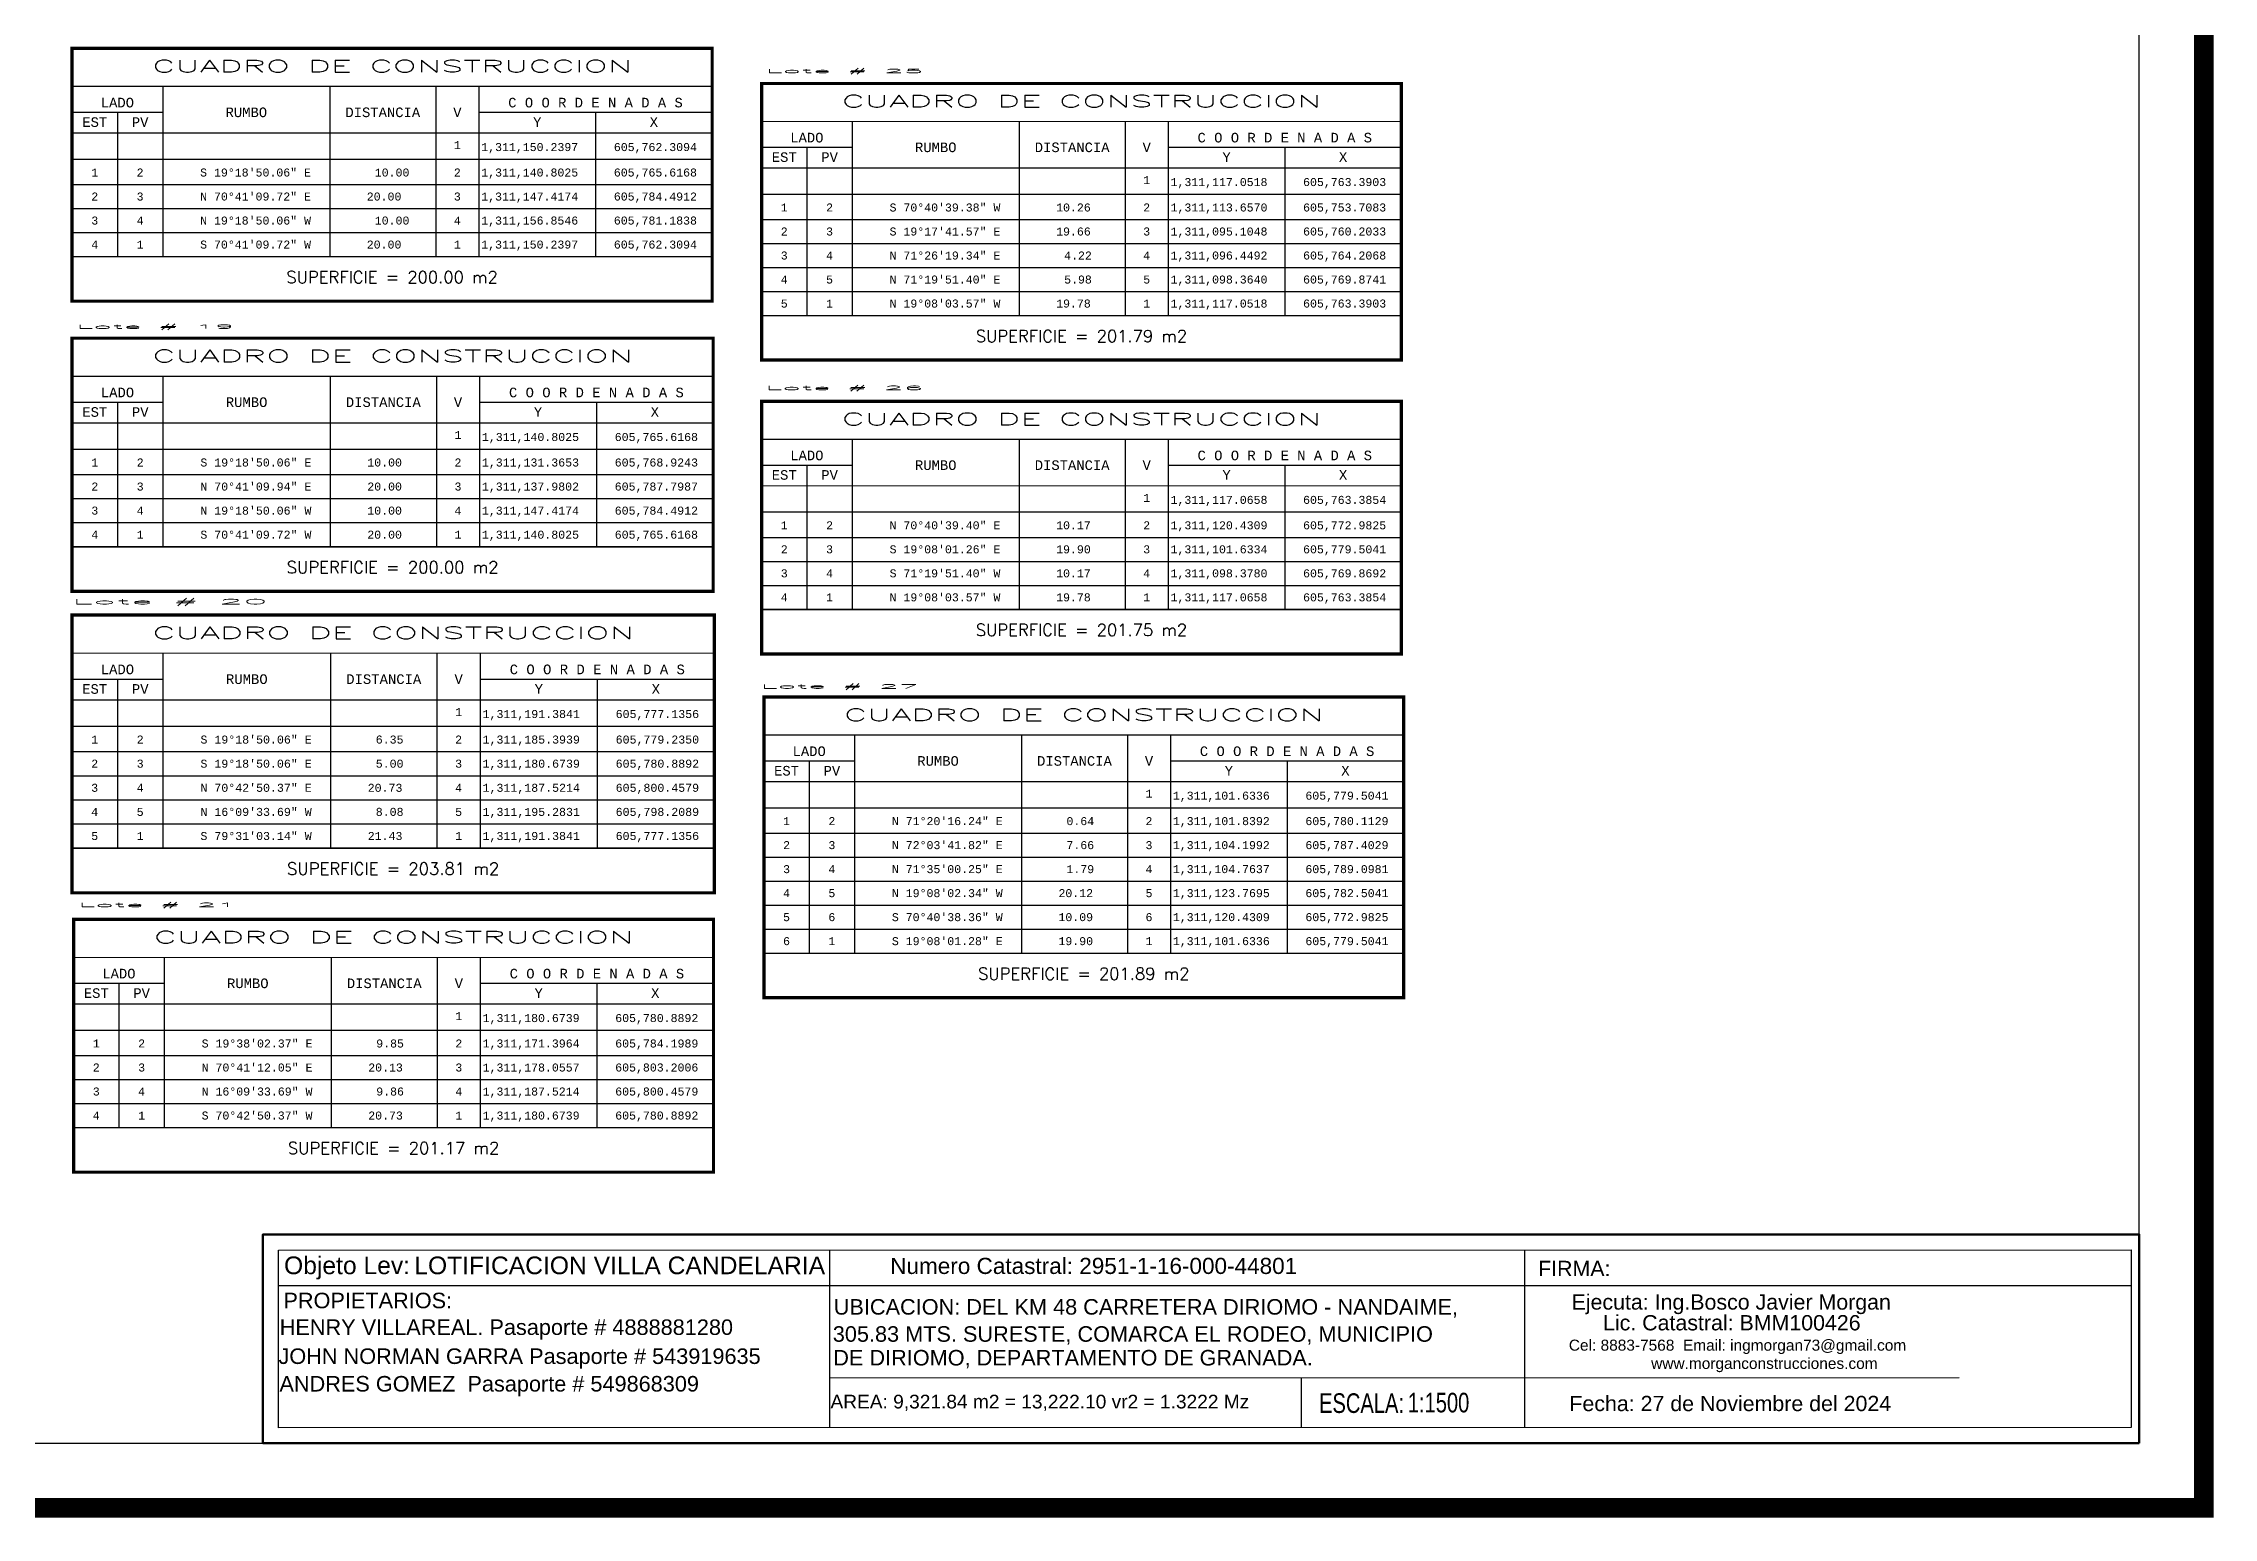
# Model space of a CAD drawing. Header units: millimetres. Extents: x 604785 to 1211550, y 1310998 to 2622648.
# Drawn here: x 605400.3 to 605652.5, y 1311005.5 to 1311176.8 of the extents above; entities that cross this region are included whole.
import ezdxf
from ezdxf.enums import TextEntityAlignment as Align

# ---------------------------------------------------------------- set-up
doc = ezdxf.new("R2010")
doc.units = ezdxf.units.MM
for name, color, linetype in [('CAJETIN', 5, 'Continuous'), ('CVL_CUADCON', 1, 'Continuous'), ('CVL_CUADCON_LIN', 8, 'Continuous'), ('CVL_CUADCON_TIT', 1, 'Continuous'), ('CVL_CUADCON_TX', 2, 'Continuous'), ('FRAME 025', 7, 'Continuous')]:
    doc.layers.add(name, color=color, linetype=linetype)
doc.styles.add('HECTOR LOPEZ', font='arial.ttf')
doc.styles.add('HUECA1', font='HUECA1.shx')
doc.styles.add('MONOTXT4', font='MONOTXT4.shx')
doc.styles.add('PI', font='arial.ttf', dxfattribs={"height": 0.4})
doc.styles.add('Style-ENGINEERING', font='ENGINEERING.shx')
doc.styles.add('TSN - Swis721 LtCn BT', font='swisscl.ttf')

msp = doc.modelspace()

# ---------------------------------------------------------------- linework, layer by layer
for p, q in [((605491.61, 1311036.613), (605491.61, 1311016.012)), ((605572.403, 1311036.625), (605572.403, 1311015.985)), ((605427.586, 1311032.494), (605567.959, 1311032.494)), ((605567.959, 1311032.494), (605642.883, 1311032.494)), ((605491.61, 1311021.779), (605622.896, 1311021.794)), ((605546.439, 1311021.685), (605546.439, 1311015.981))]:
    msp.add_line(p, q)
at = {"const_width": 2.28}
msp.add_lwpolyline([(605230.838, 1311006.678), (605651.338, 1311006.678), (605651.338, 1311303.678), (605230.838, 1311303.678)], close=True, dxfattribs=at)
at = {"lineweight": 50}
msp.add_lwpolyline([(605643.838, 1311014.178), (605425.77, 1311014.178), (605425.77, 1311038.426), (605643.838, 1311038.426)], close=True, dxfattribs=at)
msp.add_lwpolyline([(605642.883, 1311015.996), (605427.586, 1311015.963), (605427.586, 1311036.603), (605642.883, 1311036.636)], close=True)
at = {"layer": 'CAJETIN'}
msp.add_lwpolyline([(605238.338, 1311014.178), (605643.838, 1311014.178), (605643.838, 1311296.178), (605238.338, 1311296.178)], close=True, dxfattribs=at)
at = {"layer": 'CVL_CUADCON', "color": 7, "linetype": 'Continuous', "lineweight": 30, "flags": 128}
for points, const_width in [([(605403.597, 1311176.206), (605477.982, 1311176.206), (605477.982, 1311146.844), (605403.597, 1311146.844)], 0.372), ([(605483.729, 1311172.135), (605558.081, 1311172.135), (605558.081, 1311139.998), (605483.729, 1311139.998)], 0.372), ([(605403.597, 1311142.544), (605478.106, 1311142.544), (605478.106, 1311113.133), (605403.597, 1311113.133)], 0.373), ([(605483.729, 1311135.214), (605558.081, 1311135.214), (605558.081, 1311105.866), (605483.729, 1311105.866)], 0.372), ([(605403.579, 1311110.386), (605478.237, 1311110.386), (605478.237, 1311078.116), (605403.579, 1311078.116)], 0.373), ([(605483.997, 1311100.854), (605558.349, 1311100.854), (605558.349, 1311065.927), (605483.997, 1311065.927)], 0.372), ([(605403.775, 1311075.023), (605478.14, 1311075.023), (605478.14, 1311045.67), (605403.775, 1311045.67)], 0.372)]:
    msp.add_lwpolyline(points, close=True, dxfattribs=dict(at, const_width=const_width))
for points, const_width in [([(605403.597, 1311171.789), (605477.982, 1311171.789)], 0.14), ([(605403.597, 1311166.377), (605477.982, 1311166.377)], 0.14), ([(605483.729, 1311167.72), (605558.081, 1311167.72)], 0.139), ([(605483.729, 1311162.311), (605558.081, 1311162.311)], 0.139), ([(605403.597, 1311152.022), (605477.982, 1311152.022)], 0.14), ([(605483.729, 1311145.174), (605558.081, 1311145.174)], 0.139), ([(605403.597, 1311138.119), (605478.106, 1311138.119)], 0.14), ([(605403.597, 1311132.698), (605478.106, 1311132.698)], 0.14), ([(605483.729, 1311130.799), (605558.081, 1311130.799)], 0.139), ([(605483.729, 1311125.39), (605558.081, 1311125.39)], 0.139), ([(605403.597, 1311118.32), (605478.106, 1311118.32)], 0.14), ([(605483.729, 1311111.042), (605558.081, 1311111.042)], 0.139), ([(605403.579, 1311105.952), (605478.237, 1311105.952)], 0.14), ([(605403.579, 1311100.521), (605478.237, 1311100.521)], 0.14), ([(605483.997, 1311096.439), (605558.349, 1311096.439)], 0.139), ([(605483.997, 1311091.029), (605558.349, 1311091.029)], 0.139), ([(605403.579, 1311083.313), (605478.237, 1311083.313)], 0.14), ([(605403.775, 1311070.607), (605478.14, 1311070.607)], 0.139), ([(605483.997, 1311071.103), (605558.349, 1311071.103)], 0.139), ([(605403.775, 1311065.197), (605478.14, 1311065.197)], 0.139), ([(605403.775, 1311050.846), (605478.14, 1311050.846)], 0.139)]:
    msp.add_lwpolyline(points, dxfattribs=dict(at, const_width=const_width))
at = {"layer": 'CVL_CUADCON_LIN', "color": 7, "linetype": 'Continuous', "lineweight": 30, "ltscale": 0.5}
for p, q in [((605414.134, 1311171.789), (605414.134, 1311152.022)), ((605433.547, 1311171.789), (605433.547, 1311152.022)), ((605445.864, 1311171.789), (605445.864, 1311152.022)), ((605450.874, 1311171.789), (605450.874, 1311152.022)), ((605403.597, 1311168.786), (605414.134, 1311168.786)), ((605408.861, 1311168.786), (605408.861, 1311152.022)), ((605450.874, 1311168.786), (605477.982, 1311168.786)), ((605464.428, 1311168.786), (605464.428, 1311152.022)), ((605494.262, 1311167.72), (605494.262, 1311145.174)), ((605513.666, 1311167.72), (605513.666, 1311145.174)), ((605525.978, 1311167.72), (605525.978, 1311145.174)), ((605530.986, 1311167.72), (605530.986, 1311145.174)), ((605403.597, 1311163.35), (605477.982, 1311163.35)), ((605483.729, 1311164.719), (605494.262, 1311164.719)), ((605488.991, 1311164.719), (605488.991, 1311145.174)), ((605530.986, 1311164.719), (605558.081, 1311164.719)), ((605544.533, 1311164.719), (605544.533, 1311145.174)), ((605403.597, 1311160.394), (605477.982, 1311160.394)), ((605483.729, 1311159.285), (605558.081, 1311159.285)), ((605403.597, 1311157.603), (605477.982, 1311157.603)), ((605483.729, 1311156.33), (605558.081, 1311156.33)), ((605403.597, 1311154.813), (605477.982, 1311154.813)), ((605483.729, 1311153.541), (605558.081, 1311153.541)), ((605403.597, 1311152.022), (605477.982, 1311152.022)), ((605483.729, 1311150.752), (605558.081, 1311150.752)), ((605483.729, 1311147.963), (605558.081, 1311147.963)), ((605483.729, 1311145.174), (605558.081, 1311145.174)), ((605414.152, 1311138.119), (605414.152, 1311118.32)), ((605433.597, 1311138.119), (605433.597, 1311118.32)), ((605445.935, 1311138.119), (605445.935, 1311118.32)), ((605450.953, 1311138.119), (605450.953, 1311118.32)), ((605403.597, 1311135.112), (605414.152, 1311135.112)), ((605408.87, 1311135.112), (605408.87, 1311118.32)), ((605450.953, 1311135.112), (605478.106, 1311135.112)), ((605464.529, 1311135.112), (605464.529, 1311118.32)), ((605494.262, 1311130.799), (605494.262, 1311111.042)), ((605513.666, 1311130.799), (605513.666, 1311111.042)), ((605525.978, 1311130.799), (605525.978, 1311111.042)), ((605530.986, 1311130.799), (605530.986, 1311111.042)), ((605403.597, 1311129.666), (605478.106, 1311129.666)), ((605403.597, 1311126.705), (605478.106, 1311126.705)), ((605483.729, 1311127.798), (605494.262, 1311127.798)), ((605488.991, 1311127.798), (605488.991, 1311111.042)), ((605530.986, 1311127.798), (605558.081, 1311127.798)), ((605544.533, 1311127.798), (605544.533, 1311111.042)), ((605403.597, 1311123.91), (605478.106, 1311123.91)), ((605403.597, 1311121.115), (605478.106, 1311121.115)), ((605483.729, 1311122.364), (605558.081, 1311122.364)), ((605403.597, 1311118.32), (605478.106, 1311118.32)), ((605483.729, 1311119.409), (605558.081, 1311119.409)), ((605483.729, 1311116.62), (605558.081, 1311116.62)), ((605483.729, 1311113.831), (605558.081, 1311113.831)), ((605483.729, 1311111.042), (605558.081, 1311111.042)), ((605414.155, 1311105.952), (605414.155, 1311083.313)), ((605433.639, 1311105.952), (605433.639, 1311083.313)), ((605446.002, 1311105.952), (605446.002, 1311083.313)), ((605451.03, 1311105.952), (605451.03, 1311083.313)), ((605403.579, 1311102.939), (605414.155, 1311102.939)), ((605408.863, 1311102.939), (605408.863, 1311083.313)), ((605451.03, 1311102.939), (605478.237, 1311102.939)), ((605464.634, 1311102.939), (605464.634, 1311083.313)), ((605403.579, 1311097.482), (605478.237, 1311097.482)), ((605494.53, 1311096.439), (605494.53, 1311071.103)), ((605513.934, 1311096.439), (605513.934, 1311071.103)), ((605526.246, 1311096.439), (605526.246, 1311071.103)), ((605531.254, 1311096.439), (605531.254, 1311071.103)), ((605403.579, 1311094.516), (605478.237, 1311094.516)), ((605483.997, 1311093.437), (605494.53, 1311093.437)), ((605489.26, 1311093.437), (605489.26, 1311071.103)), ((605531.254, 1311093.437), (605558.349, 1311093.437)), ((605544.802, 1311093.437), (605544.802, 1311071.103)), ((605403.579, 1311091.715), (605478.237, 1311091.715)), ((605403.579, 1311088.914), (605478.237, 1311088.914)), ((605483.997, 1311088.003), (605558.349, 1311088.003)), ((605403.579, 1311086.114), (605478.237, 1311086.114)), ((605483.997, 1311085.049), (605558.349, 1311085.049)), ((605403.579, 1311083.313), (605478.237, 1311083.313)), ((605483.997, 1311082.259), (605558.349, 1311082.259)), ((605483.997, 1311079.47), (605558.349, 1311079.47)), ((605483.997, 1311076.681), (605558.349, 1311076.681)), ((605483.997, 1311073.892), (605558.349, 1311073.892)), ((605414.309, 1311070.607), (605414.309, 1311050.846)), ((605433.717, 1311070.607), (605433.717, 1311050.846)), ((605446.031, 1311070.607), (605446.031, 1311050.846)), ((605451.04, 1311070.607), (605451.04, 1311050.846)), ((605483.997, 1311071.103), (605558.349, 1311071.103)), ((605403.775, 1311067.606), (605414.309, 1311067.606)), ((605409.038, 1311067.606), (605409.038, 1311050.846)), ((605451.04, 1311067.606), (605478.14, 1311067.606)), ((605464.59, 1311067.606), (605464.59, 1311050.846)), ((605403.775, 1311062.171), (605478.14, 1311062.171)), ((605403.775, 1311059.215), (605478.14, 1311059.215)), ((605403.775, 1311056.426), (605478.14, 1311056.426)), ((605403.775, 1311053.636), (605478.14, 1311053.636)), ((605403.775, 1311050.846), (605478.14, 1311050.846))]:
    msp.add_line(p, q, dxfattribs=at)

# ---------------------------------------------------------------- texts
at = {"color": 7, "lineweight": 50, "style": 'HECTOR LOPEZ'}
for s, height, p in [('Objeto Lev:', 2.05045, (605428.228, 1311033.814)), ('LOTIFICACION VILLA CANDELARIA', 2.05045, (605443.364, 1311033.81)), ('PROPIETARIOS:', 1.8044, (605428.156, 1311029.854)), ('UBICACION: DEL KM 48 CARRETERA DIRIOMO - NANDAIME,', 1.8044, (605492.115, 1311029.114)), ('HENRY VILLAREAL. Pasaporte # 4888881280', 1.8044, (605427.725, 1311026.754)), ('305.83 MTS. SURESTE, COMARCA EL RODEO, MUNICIPIO', 1.8044, (605492.004, 1311025.962)), ('JOHN NORMAN GARRA Pasaporte # 543919635', 1.8044, (605427.586, 1311023.382)), ('DE DIRIOMO, DEPARTAMENTO DE GRANADA.', 1.8044, (605492.059, 1311023.207)), ('ANDRES GOMEZ  Pasaporte # 549868309', 1.8044, (605427.697, 1311020.18))]:
    msp.add_text(s, height=height, dxfattribs=at).set_placement(p)
at = {"style": 'PI'}
msp.add_text('AREA: 9,321.84 m2 = 13,222.10 vr2 = 1.3222 Mz', height=1.5908, dxfattribs=at).set_placement((605491.735, 1311018.213))
at = {"attachment_point": 1, "style": 'Style-ENGINEERING'}
for s, insert, char_height, width in [('{\\fArial|b0|i0|c0|p34;Numero Catastral: 2951-1-16-000-44801}', (605498.673, 1311035.71), 1.87457, 91.96519), ('{\\fArial|b0|i0|c0|p34;FIRMA:}', (605573.974, 1311035.365), 1.77694, 69.63112), ('{\\fArial|b0|i0|c0|p34;Ejecuta: Ing.Bosco Javier Morgan}', (605577.862, 1311031.471), 1.77694, 69.63112), ('{\\fArial|b0|i0|c0|p34;Lic. Catastral: BMM100426}', (605581.518, 1311029.061), 1.77694, 69.63112), ('{\\fArial|b0|i0|c0|p34;Fecha: 27 de Noviembre del 2024}', (605577.61, 1311019.68), 1.77694, 69.63112)]:
    msp.add_mtext(s, dxfattribs=dict(at, insert=insert, char_height=char_height, width=width))
at = {"color": 1, "insert": (605577.546, 1311026.208), "char_height": 1.28406, "width": 69.63112, "attachment_point": 1, "style": 'Style-ENGINEERING'}
msp.add_mtext('{\\fArial|b0|i0|c0|p34;Cel: 8883-7568  Email: ingmorgan73@gmail.com}', dxfattribs=at)
at = {"color": 5, "insert": (605587.113, 1311024.093), "char_height": 1.28406, "width": 69.63112, "attachment_point": 1, "style": 'Style-ENGINEERING'}
msp.add_mtext('{\\fArial|b0|i0|c0|p34;www.morganconstrucciones.com}', dxfattribs=at)
at = {"layer": 'CVL_CUADCON_TIT', "color": 7, "lineweight": 30, "ltscale": 0.5, "style": 'HUECA1', "width": 1.758658}
for height, p, p2 in [(1.39519, (605412.898, 1311173.443), (605468.68, 1311173.443)), (1.39457, (605493.026, 1311169.374), (605548.784, 1311169.374)), (1.39752, (605412.914, 1311139.776), (605468.789, 1311139.776)), (1.39457, (605493.026, 1311132.453), (605548.784, 1311132.453)), (1.4003, (605412.915, 1311107.613), (605468.902, 1311107.613)), (1.39457, (605493.295, 1311098.092), (605549.052, 1311098.092)), (1.39482, (605413.074, 1311072.262), (605468.841, 1311072.262))]:
    msp.add_text('CUADRO DE CONSTRUCCION', height=height, dxfattribs=at).set_placement(p, p2, align=Align.FIT)
at = {"layer": 'CVL_CUADCON_TIT', "color": 7, "ltscale": 0.5, "style": 'HUECA1'}
for s, height, width, p, p2 in [('Lote # 25', 0.4597, 5.17474, (605484.184, 1311173.353), (605502.562, 1311173.353)), ('Lote # 19', 0.4606, 5.544112, (605404.067, 1311143.653), (605422.485, 1311143.653)), ('Lote # 26', 0.4597, 5.233155, (605484.157, 1311136.533), (605502.535, 1311136.533)), ('Lote # 20', 0.5698, 5.093232, (605403.569, 1311111.656), (605426.35, 1311111.656)), ('Lote # 27', 0.4597, 5.211503, (605483.606, 1311101.865), (605501.984, 1311101.865)), ('Lote # 21', 0.4597, 5.52667, (605404.303, 1311076.475), (605422.685, 1311076.475))]:
    msp.add_text(s, height=height, dxfattribs=dict(at, width=width)).set_placement(p, p2, align=Align.FIT)
at = {"layer": 'CVL_CUADCON_TIT', "color": 7, "lineweight": 30, "ltscale": 0.5, "style": 'MONOTXT4'}
for s, height, p in [('EST', 1.1161, (605406.229, 1311167.087)), ('LADO', 1.1161, (605408.861, 1311169.353)), ('C O O R D E N A D A S', 1.11615, (605464.427, 1311169.353)), ('PV', 1.1161, (605411.503, 1311167.087)), ('Y', 1.116, (605457.656, 1311167.087)), ('X', 1.116, (605471.208, 1311167.087)), ('LADO', 1.1157, (605488.991, 1311165.285)), ('C O O R D E N A D A S', 1.11566, (605544.532, 1311165.285)), ('EST', 1.1157, (605486.36, 1311163.02)), ('PV', 1.1157, (605491.632, 1311163.02)), ('Y', 1.116, (605537.764, 1311163.02)), ('X', 1.116, (605551.31, 1311163.02)), ('LADO', 1.118, (605408.87, 1311135.679)), ('C O O R D E N A D A S', 1.11801, (605464.529, 1311135.679)), ('EST', 1.118, (605406.233, 1311133.409)), ('PV', 1.118, (605411.516, 1311133.409)), ('Y', 1.118, (605457.746, 1311133.409)), ('X', 1.118, (605471.32, 1311133.409)), ('LADO', 1.1157, (605488.991, 1311128.364)), ('C O O R D E N A D A S', 1.11566, (605544.532, 1311128.364)), ('EST', 1.1157, (605486.36, 1311126.1)), ('PV', 1.1157, (605491.632, 1311126.1)), ('Y', 1.116, (605537.764, 1311126.1)), ('X', 1.116, (605551.31, 1311126.1)), ('LADO', 1.1202, (605408.863, 1311103.507)), ('C O O R D E N A D A S', 1.12024, (605464.633, 1311103.507)), ('EST', 1.1202, (605406.221, 1311101.233)), ('PV', 1.1202, (605411.514, 1311101.233)), ('Y', 1.12, (605457.837, 1311101.233)), ('X', 1.12, (605471.438, 1311101.233)), ('LADO', 1.1157, (605489.26, 1311094.004)), ('C O O R D E N A D A S', 1.11566, (605544.801, 1311094.004)), ('EST', 1.1157, (605486.629, 1311091.739)), ('PV', 1.1157, (605491.9, 1311091.739)), ('Y', 1.116, (605538.032, 1311091.739)), ('X', 1.116, (605551.578, 1311091.739)), ('LADO', 1.1159, (605409.038, 1311068.172)), ('C O O R D E N A D A S', 1.11586, (605464.589, 1311068.172)), ('EST', 1.1159, (605406.406, 1311065.907)), ('PV', 1.1159, (605411.679, 1311065.907)), ('Y', 1.116, (605457.82, 1311065.907)), ('X', 1.116, (605471.368, 1311065.907))]:
    msp.add_text(s, height=height, dxfattribs=at).set_placement(p, align=Align.CENTER)
at = {"layer": 'CVL_CUADCON_TIT', "color": 7, "lineweight": 30, "ltscale": 0.5}
for s, height, style, p in [('RUMBO', 1.1161, 'MONOTXT4', (605423.846, 1311168.783)), ('DISTANCIA', 1.1161, 'MONOTXT4', (605439.704, 1311168.783)), ('V', 1.116, 'MONOTXT4', (605448.373, 1311168.783)), ('RUMBO', 1.1157, 'MONOTXT4', (605503.969, 1311164.716)), ('DISTANCIA', 1.1157, 'MONOTXT4', (605519.821, 1311164.716)), ('V', 1.116, 'MONOTXT4', (605528.486, 1311164.716)), ('SUPERFICIE = 200.00 m2', 1.39519, 'HUECA1', (605440.789, 1311149.635)), ('SUPERFICIE = 201.79 m2', 1.39457, 'HUECA1', (605520.905, 1311142.787)), ('RUMBO', 1.118, 'MONOTXT4', (605423.879, 1311135.109)), ('DISTANCIA', 1.118, 'MONOTXT4', (605439.765, 1311135.109)), ('V', 1.118, 'MONOTXT4', (605448.448, 1311135.109)), ('RUMBO', 1.1157, 'MONOTXT4', (605503.969, 1311127.795)), ('DISTANCIA', 1.1157, 'MONOTXT4', (605519.821, 1311127.795)), ('V', 1.116, 'MONOTXT4', (605528.486, 1311127.795)), ('SUPERFICIE = 200.00 m2', 1.39752, 'HUECA1', (605440.851, 1311115.928)), ('SUPERFICIE = 201.75 m2', 1.39457, 'HUECA1', (605520.905, 1311108.655)), ('RUMBO', 1.1202, 'MONOTXT4', (605423.903, 1311102.936)), ('DISTANCIA', 1.1202, 'MONOTXT4', (605439.819, 1311102.936)), ('V', 1.12, 'MONOTXT4', (605448.52, 1311102.936)), ('RUMBO', 1.1157, 'MONOTXT4', (605504.237, 1311093.435)), ('DISTANCIA', 1.1157, 'MONOTXT4', (605520.089, 1311093.435)), ('V', 1.116, 'MONOTXT4', (605528.754, 1311093.435)), ('SUPERFICIE = 203.81 m2', 1.4003, 'HUECA1', (605440.908, 1311080.917)), ('RUMBO', 1.1159, 'MONOTXT4', (605424.018, 1311067.603)), ('DISTANCIA', 1.1159, 'MONOTXT4', (605439.873, 1311067.603)), ('V', 1.116, 'MONOTXT4', (605448.539, 1311067.603)), ('SUPERFICIE = 201.89 m2', 1.39457, 'HUECA1', (605521.173, 1311068.716)), ('SUPERFICIE = 201.17 m2', 1.39482, 'HUECA1', (605440.957, 1311048.459))]:
    msp.add_text(s, height=height, dxfattribs=dict(at, style=style)).set_placement(p, align=Align.MIDDLE)
at = {"layer": 'CVL_CUADCON_TX', "color": 7, "lineweight": 30, "ltscale": 0.5, "style": 'MONOTXT4'}
for s, height, p in [('1', 0.93, (605448.369, 1311164.512)), ('1', 0.93, (605406.229, 1311161.324)), ('2', 0.93, (605411.498, 1311161.324)), ('2', 0.93, (605448.369, 1311161.324)), ('1', 0.93, (605528.482, 1311160.447)), ('2', 0.93, (605406.229, 1311158.533)), ('3', 0.93, (605411.498, 1311158.533)), ('3', 0.93, (605448.369, 1311158.533)), ('1', 0.93, (605486.36, 1311157.26)), ('2', 0.93, (605491.626, 1311157.26)), ('2', 0.93, (605528.482, 1311157.26)), ('3', 0.93, (605406.229, 1311155.743)), ('4', 0.93, (605411.498, 1311155.743)), ('4', 0.93, (605448.369, 1311155.743)), ('4', 0.93, (605406.229, 1311152.953)), ('1', 0.93, (605411.498, 1311152.953)), ('1', 0.93, (605448.369, 1311152.953)), ('2', 0.93, (605486.36, 1311154.471)), ('3', 0.93, (605491.626, 1311154.471)), ('3', 0.93, (605528.482, 1311154.471)), ('3', 0.93, (605486.36, 1311151.682)), ('4', 0.93, (605491.626, 1311151.682)), ('4', 0.93, (605528.482, 1311151.682)), ('4', 0.93, (605486.36, 1311148.892)), ('5', 0.93, (605491.626, 1311148.892)), ('5', 0.93, (605528.482, 1311148.892)), ('5', 0.93, (605486.36, 1311146.103)), ('1', 0.93, (605491.626, 1311146.103)), ('1', 0.93, (605528.482, 1311146.103)), ('1', 0.932, (605448.444, 1311130.83)), ('1', 0.932, (605406.233, 1311127.637)), ('2', 0.932, (605411.511, 1311127.637)), ('2', 0.932, (605448.444, 1311127.637)), ('2', 0.932, (605406.233, 1311124.842)), ('3', 0.932, (605411.511, 1311124.842)), ('3', 0.932, (605448.444, 1311124.842)), ('3', 0.932, (605406.233, 1311122.047)), ('4', 0.932, (605411.511, 1311122.047)), ('4', 0.932, (605448.444, 1311122.047)), ('1', 0.93, (605528.482, 1311123.526)), ('1', 0.93, (605486.36, 1311120.339)), ('2', 0.93, (605491.626, 1311120.339)), ('2', 0.93, (605528.482, 1311120.339)), ('4', 0.932, (605406.233, 1311119.252)), ('1', 0.932, (605411.511, 1311119.252)), ('1', 0.932, (605448.444, 1311119.252)), ('2', 0.93, (605486.36, 1311117.55)), ('3', 0.93, (605491.626, 1311117.55)), ('3', 0.93, (605528.482, 1311117.55)), ('3', 0.93, (605486.36, 1311114.761)), ('4', 0.93, (605491.626, 1311114.761)), ('4', 0.93, (605528.482, 1311114.761)), ('4', 0.93, (605486.36, 1311111.972)), ('1', 0.93, (605491.626, 1311111.972)), ('1', 0.93, (605528.482, 1311111.972)), ('1', 0.934, (605448.516, 1311098.649)), ('1', 0.934, (605406.221, 1311095.449)), ('2', 0.934, (605411.509, 1311095.449)), ('2', 0.934, (605448.516, 1311095.449)), ('2', 0.934, (605406.221, 1311092.649)), ('3', 0.934, (605411.509, 1311092.649)), ('3', 0.934, (605448.516, 1311092.649)), ('3', 0.934, (605406.221, 1311089.848)), ('4', 0.934, (605411.509, 1311089.848)), ('4', 0.934, (605448.516, 1311089.848)), ('1', 0.93, (605528.75, 1311089.165)), ('4', 0.934, (605406.221, 1311087.047)), ('5', 0.934, (605411.509, 1311087.047)), ('5', 0.934, (605448.516, 1311087.047)), ('5', 0.934, (605406.221, 1311084.247)), ('1', 0.934, (605411.509, 1311084.247)), ('1', 0.934, (605448.516, 1311084.247)), ('1', 0.93, (605486.629, 1311085.978)), ('2', 0.93, (605491.895, 1311085.978)), ('2', 0.93, (605528.75, 1311085.978)), ('2', 0.93, (605486.629, 1311083.189)), ('3', 0.93, (605491.895, 1311083.189)), ('3', 0.93, (605528.75, 1311083.189)), ('3', 0.93, (605486.629, 1311080.4)), ('4', 0.93, (605491.895, 1311080.4)), ('4', 0.93, (605528.75, 1311080.4)), ('4', 0.93, (605486.629, 1311077.611)), ('5', 0.93, (605491.895, 1311077.611)), ('5', 0.93, (605528.75, 1311077.611)), ('5', 0.93, (605486.629, 1311074.822)), ('6', 0.93, (605491.895, 1311074.822)), ('6', 0.93, (605528.75, 1311074.822)), ('6', 0.93, (605486.629, 1311072.033)), ('1', 0.93, (605491.895, 1311072.033)), ('1', 0.93, (605528.75, 1311072.033)), ('1', 0.93, (605448.536, 1311063.333)), ('1', 0.93, (605406.406, 1311060.145)), ('2', 0.93, (605411.674, 1311060.145)), ('2', 0.93, (605448.536, 1311060.145)), ('2', 0.93, (605406.406, 1311057.356)), ('3', 0.93, (605411.674, 1311057.356)), ('3', 0.93, (605448.536, 1311057.356)), ('3', 0.93, (605406.406, 1311054.566)), ('4', 0.93, (605411.674, 1311054.566)), ('4', 0.93, (605448.536, 1311054.566)), ('4', 0.93, (605406.406, 1311051.776)), ('1', 0.93, (605411.674, 1311051.776)), ('1', 0.93, (605448.536, 1311051.776))]:
    msp.add_text(s, height=height, dxfattribs=at).set_placement(p, align=Align.CENTER)
for s, height, p in [('1,311,150.2397', 0.93012, (605451.145, 1311164.28)), ('605,762.3094', 0.93012, (605466.557, 1311164.28)), ('S 19%%d18\'50.06" E', 0.93012, (605418.479, 1311161.324)), ('10.00', 0.9301, (605438.774, 1311161.324)), ('1,311,140.8025', 0.93012, (605451.145, 1311161.324)), ('605,765.6168', 0.93012, (605466.557, 1311161.324)), ('1,311,117.0518', 0.92971, (605531.256, 1311160.215)), ('605,763.3903', 0.92971, (605546.661, 1311160.215)), ('N 70%%d41\'09.72" E', 0.93012, (605418.479, 1311158.533)), ('20.00', 0.9301, (605437.844, 1311158.533)), ('1,311,147.4174', 0.93012, (605451.145, 1311158.533)), ('605,784.4912', 0.93012, (605466.557, 1311158.533)), ('S 70%%d40\'39.38" W', 0.92971, (605498.604, 1311157.26)), ('10.26', 0.9297, (605517.961, 1311157.26)), ('1,311,113.6570', 0.92971, (605531.256, 1311157.26)), ('605,753.7083', 0.92971, (605546.661, 1311157.26)), ('N 19%%d18\'50.06" W', 0.93012, (605418.479, 1311155.743)), ('10.00', 0.9301, (605438.774, 1311155.743)), ('1,311,156.8546', 0.93012, (605451.145, 1311155.743)), ('605,781.1838', 0.93012, (605466.557, 1311155.743)), ('S 70%%d41\'09.72" W', 0.93012, (605418.479, 1311152.953)), ('20.00', 0.9301, (605437.844, 1311152.953)), ('1,311,150.2397', 0.93012, (605451.145, 1311152.953)), ('605,762.3094', 0.93012, (605466.557, 1311152.953)), ('S 19%%d17\'41.57" E', 0.92971, (605498.604, 1311154.471)), ('19.66', 0.9297, (605517.961, 1311154.471)), ('1,311,095.1048', 0.92971, (605531.256, 1311154.471)), ('605,760.2033', 0.92971, (605546.661, 1311154.471)), ('N 71%%d26\'19.34" E', 0.92971, (605498.604, 1311151.682)), ('4.22', 0.9297, (605518.891, 1311151.682)), ('1,311,096.4492', 0.92971, (605531.256, 1311151.682)), ('605,764.2068', 0.92971, (605546.661, 1311151.682)), ('N 71%%d19\'51.40" E', 0.92971, (605498.604, 1311148.892)), ('5.98', 0.9297, (605518.891, 1311148.892)), ('1,311,098.3640', 0.92971, (605531.256, 1311148.892)), ('605,769.8741', 0.92971, (605546.661, 1311148.892)), ('N 19%%d08\'03.57" W', 0.92971, (605498.604, 1311146.103)), ('19.78', 0.9297, (605517.961, 1311146.103)), ('1,311,117.0518', 0.92971, (605531.256, 1311146.103)), ('605,763.3903', 0.92971, (605546.661, 1311146.103)), ('1,311,140.8025', 0.93168, (605451.224, 1311130.598)), ('605,765.6168', 0.93168, (605466.662, 1311130.598)), ('S 19%%d18\'50.06" E', 0.93168, (605418.504, 1311127.637)), ('10.00', 0.9317, (605437.901, 1311127.637)), ('1,311,131.3653', 0.93168, (605451.224, 1311127.637)), ('605,768.9243', 0.93168, (605466.662, 1311127.637)), ('N 70%%d41\'09.94" E', 0.93168, (605418.504, 1311124.842)), ('20.00', 0.9317, (605437.901, 1311124.842)), ('1,311,137.9802', 0.93168, (605451.224, 1311124.842)), ('605,787.7987', 0.93168, (605466.662, 1311124.842)), ('N 19%%d18\'50.06" W', 0.93168, (605418.504, 1311122.047)), ('10.00', 0.9317, (605437.901, 1311122.047)), ('1,311,147.4174', 0.93168, (605451.224, 1311122.047)), ('605,784.4912', 0.93168, (605466.662, 1311122.047)), ('1,311,117.0658', 0.92971, (605531.256, 1311123.294)), ('605,763.3854', 0.92971, (605546.661, 1311123.294)), ('N 70%%d40\'39.40" E', 0.92971, (605498.604, 1311120.339)), ('10.17', 0.9297, (605517.961, 1311120.339)), ('1,311,120.4309', 0.92971, (605531.256, 1311120.339)), ('605,772.9825', 0.92971, (605546.661, 1311120.339)), ('S 70%%d41\'09.72" W', 0.93168, (605418.504, 1311119.252)), ('20.00', 0.9317, (605437.901, 1311119.252)), ('1,311,140.8025', 0.93168, (605451.224, 1311119.252)), ('605,765.6168', 0.93168, (605466.662, 1311119.252)), ('S 19%%d08\'01.26" E', 0.92971, (605498.604, 1311117.55)), ('19.90', 0.9297, (605517.961, 1311117.55)), ('1,311,101.6334', 0.92971, (605531.256, 1311117.55)), ('605,779.5041', 0.92971, (605546.661, 1311117.55)), ('S 71%%d19\'51.40" W', 0.92971, (605498.604, 1311114.761)), ('10.17', 0.9297, (605517.961, 1311114.761)), ('1,311,098.3780', 0.92971, (605531.256, 1311114.761)), ('605,769.8692', 0.92971, (605546.661, 1311114.761)), ('N 19%%d08\'03.57" W', 0.92971, (605498.604, 1311111.972)), ('19.78', 0.9297, (605517.961, 1311111.972)), ('1,311,117.0658', 0.92971, (605531.256, 1311111.972)), ('605,763.3854', 0.92971, (605546.661, 1311111.972)), ('1,311,191.3841', 0.93354, (605451.302, 1311098.416)), ('605,777.1356', 0.93354, (605466.77, 1311098.416)), ('S 19%%d18\'50.06" E', 0.93354, (605418.516, 1311095.449)), ('6.35', 0.9335, (605438.886, 1311095.449)), ('1,311,185.3939', 0.93354, (605451.302, 1311095.449)), ('605,779.2350', 0.93354, (605466.77, 1311095.449)), ('S 19%%d18\'50.06" E', 0.93354, (605418.516, 1311092.649)), ('5.00', 0.9335, (605438.886, 1311092.649)), ('1,311,180.6739', 0.93354, (605451.302, 1311092.649)), ('605,780.8892', 0.93354, (605466.77, 1311092.649)), ('N 70%%d42\'50.37" E', 0.93354, (605418.516, 1311089.848)), ('20.73', 0.9335, (605437.952, 1311089.848)), ('1,311,187.5214', 0.93354, (605451.302, 1311089.848)), ('605,800.4579', 0.93354, (605466.77, 1311089.848)), ('N 16%%d09\'33.69" W', 0.93354, (605418.516, 1311087.047)), ('8.08', 0.9335, (605438.886, 1311087.047)), ('1,311,195.2831', 0.93354, (605451.302, 1311087.047)), ('605,798.2089', 0.93354, (605466.77, 1311087.047)), ('1,311,101.6336', 0.92971, (605531.524, 1311088.933)), ('605,779.5041', 0.92971, (605546.93, 1311088.933)), ('S 79%%d31\'03.14" W', 0.93354, (605418.516, 1311084.247)), ('21.43', 0.9335, (605437.952, 1311084.247)), ('1,311,191.3841', 0.93354, (605451.302, 1311084.247)), ('605,777.1356', 0.93354, (605466.77, 1311084.247)), ('N 71%%d20\'16.24" E', 0.92971, (605498.873, 1311085.978)), ('0.64', 0.9297, (605519.159, 1311085.978)), ('1,311,101.8392', 0.92971, (605531.524, 1311085.978)), ('605,780.1129', 0.92971, (605546.93, 1311085.978)), ('N 72%%d03\'41.82" E', 0.92971, (605498.873, 1311083.189)), ('7.66', 0.9297, (605519.159, 1311083.189)), ('1,311,104.1992', 0.92971, (605531.524, 1311083.189)), ('605,787.4029', 0.92971, (605546.93, 1311083.189)), ('N 71%%d35\'00.25" E', 0.92971, (605498.873, 1311080.4)), ('1.79', 0.9297, (605519.159, 1311080.4)), ('1,311,104.7637', 0.92971, (605531.524, 1311080.4)), ('605,789.0981', 0.92971, (605546.93, 1311080.4)), ('N 19%%d08\'02.34" W', 0.92971, (605498.873, 1311077.611)), ('20.12', 0.9297, (605518.23, 1311077.611)), ('1,311,123.7695', 0.92971, (605531.524, 1311077.611)), ('605,782.5041', 0.92971, (605546.93, 1311077.611)), ('S 70%%d40\'38.36" W', 0.92971, (605498.873, 1311074.822)), ('10.09', 0.9297, (605518.23, 1311074.822)), ('1,311,120.4309', 0.92971, (605531.524, 1311074.822)), ('605,772.9825', 0.92971, (605546.93, 1311074.822)), ('S 19%%d08\'01.28" E', 0.92971, (605498.873, 1311072.033)), ('19.90', 0.9297, (605518.23, 1311072.033)), ('1,311,101.6336', 0.92971, (605531.524, 1311072.033)), ('605,779.5041', 0.92971, (605546.93, 1311072.033)), ('1,311,180.6739', 0.92988, (605451.31, 1311063.1)), ('605,780.8892', 0.92988, (605466.718, 1311063.1)), ('S 19%%d38\'02.37" E', 0.92988, (605418.653, 1311060.145)), ('9.85', 0.9299, (605438.943, 1311060.145)), ('1,311,171.3964', 0.92988, (605451.31, 1311060.145)), ('605,784.1989', 0.92988, (605466.718, 1311060.145)), ('N 70%%d41\'12.05" E', 0.92988, (605418.653, 1311057.356)), ('20.13', 0.9299, (605438.013, 1311057.356)), ('1,311,178.0557', 0.92988, (605451.31, 1311057.356)), ('605,803.2006', 0.92988, (605466.718, 1311057.356)), ('N 16%%d09\'33.69" W', 0.92988, (605418.653, 1311054.566)), ('9.86', 0.9299, (605438.943, 1311054.566)), ('1,311,187.5214', 0.92988, (605451.31, 1311054.566)), ('605,800.4579', 0.92988, (605466.718, 1311054.566)), ('S 70%%d42\'50.37" W', 0.92988, (605418.653, 1311051.776)), ('20.73', 0.9299, (605438.013, 1311051.776)), ('1,311,180.6739', 0.92988, (605451.31, 1311051.776)), ('605,780.8892', 0.92988, (605466.718, 1311051.776))]:
    msp.add_text(s, height=height, dxfattribs=at).set_placement(p)
at = {"layer": 'FRAME 025', "color": 0, "style": 'TSN - Swis721 LtCn BT'}
for s, p in [('ESCALA:', (605548.515, 1311018.833)), ('1:1500', (605558.829, 1311018.896))]:
    msp.add_text(s, height=2.2807, dxfattribs=at).set_placement(p, align=Align.MIDDLE_LEFT)

doc.saveas('drawing.dxf')
